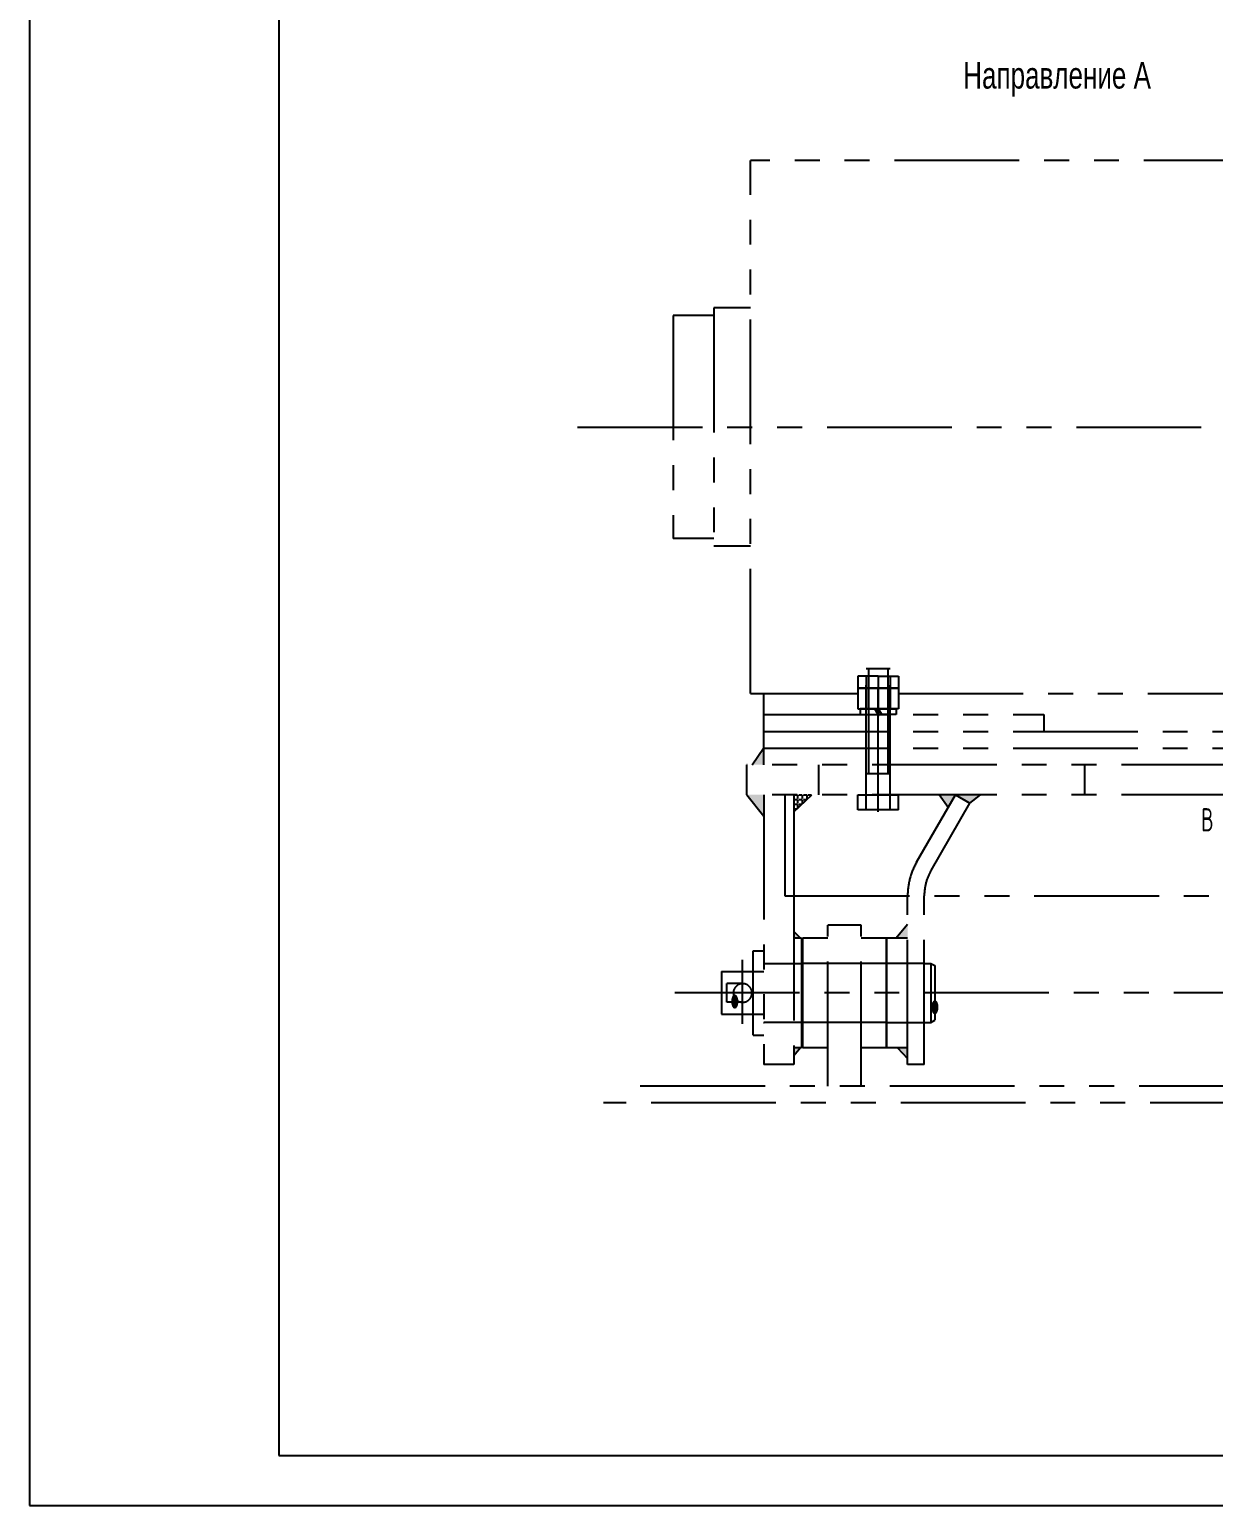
# Model space of a CAD drawing. Extents: x 0 to 6300, y -173 to 4455.
# Drawn here: x 0 to 1780, y 0 to 2219 of the extents above; entities that cross this region are included whole.
import ezdxf
from ezdxf.enums import TextEntityAlignment as Align

# ---------------------------------------------------------------- set-up
doc = ezdxf.new("R2010")
doc.units = 0
doc.header["$LTSCALE"] = 150
doc.header["$MEASUREMENT"] = 0
doc.linetypes.add('G', pattern=[2, 1.25, -0.25, 0.25, -0.25])
doc.linetypes.add('K', pattern=[2.5, 1.25, -0.25, 0.25, -0.25, 0.25, -0.25])
for name, color, linetype in [('01', 7, 'CONTINUOUS'), ('02', 1, 'CONTINUOUS'), ('05', 4, 'G'), ('07', 6, 'K')]:
    doc.layers.add(name, color=color, linetype=linetype)
doc.styles.get("Standard").update_dxf_attribs({"font": 'isocp.shx', "width": 0.707, "bigfont": 'intecad.shx'})

# ---------------------------------------------------------------- blocks, each defined once
blk = doc.blocks.new('*U341')
at = {"layer": '01'}
for p, q in [((-27.2, 9), (-27.2, 0)), ((0, 9), (-27.2, 9)), ((-27.2, 0), (0, 0)), ((0, 0), (-5.2, 9)), ((0, 9), (5.2, 0)), ((0, 9), (27.2, 9)), ((27.2, 0), (0, 0)), ((27.2, 9), (27.2, 0))]:
    blk.add_line(p, q, dxfattribs=at)
at = {"layer": '05'}
blk.add_line((0, 11.1), (0, -2.1), dxfattribs=at)
blk = doc.blocks.new('*U339')
at = {"layer": '01'}
for p, q in [((-31, 0), (-31, 30.4)), ((-31, 30.4), (0, 30.4)), ((0, 30.4), (0, 0)), ((-31, 18), (0, 18)), ((0, -30.4), (0, 0)), ((-31, 0), (-31, -30.4)), ((-31, -18), (0, -18)), ((-31, -30.4), (0, -30.4))]:
    blk.add_line(p, q, dxfattribs=at)
at = {"layer": '05'}
blk.add_line((-32.1, 0), (1.1, 0), dxfattribs=at)
blk = doc.blocks.new('*U340')
at = {"layer": '01'}
for p, q in [((-18, 0), (-18, 30.4)), ((-18, 30.4), (0, 30.4)), ((0, 30.4), (0, 0)), ((-18, 18), (0, 18)), ((0, -30.4), (0, 0)), ((-18, 0), (-18, -30.4)), ((-18, -18), (0, -18)), ((-18, -30.4), (0, -30.4))]:
    blk.add_line(p, q, dxfattribs=at)
at = {"layer": '05'}
blk.add_line((-19.1, 0), (1.1, 0), dxfattribs=at)
blk = doc.blocks.new('*U370')
at = {"layer": '01'}
for points in [[(25, 292), (25, 5)], [(25, 5), (415, 5)]]:
    blk.add_lwpolyline(points, dxfattribs=at)
at = {"layer": '02'}
for points in [[(0, 297), (0, 0)], [(0, 0), (420, 0)]]:
    blk.add_lwpolyline(points, dxfattribs=at)

msp = doc.modelspace()

# ---------------------------------------------------------------- hatches: boundary and pattern name
at = {"layer": '07', "linetype": 'K'}
h = msp.add_hatch(color=6, dxfattribs=at)
h.paths.add_polyline_path([(1103.68, 1138.67), (1086.59, 1113.67), (1103.68, 1113.67)])
h.paths.add_polyline_path([(1104.18, 1068.67), (1078.68, 1068.67), (1104.18, 1036.44)])
h = msp.add_hatch(dxfattribs=at)
h.set_pattern_fill('ANGLE', color=6, style=0)
h.set_pattern_definition([(180, (6232.598, 2360.283), (0, -6.985), [5.08, -1.905]), (270, (6232.598, 2360.283), (6.985, -4e-16), [5.08, -1.905])])
h.paths.add_polyline_path([(1176.09, 1068.67), (1149.18, 1068.67), (1149.18, 1043.12)])
h = msp.add_hatch(color=6, dxfattribs=at)
h.paths.add_polyline_path([(1429.67, 1068.67), (1392.31, 1068.67), (1413.96, 1056.17)])
h.paths.add_polyline_path([(1392.31, 1068.67), (1367.38, 1068.67), (1381.29, 1049.58)])
h = msp.add_hatch(color=6, dxfattribs=at)
h.paths.add_polyline_path([(1320.18, 672.16), (1320.18, 688.17), (1305.18, 688.17)])
h.paths.add_polyline_path([(1302.98, 853.17), (1320.18, 853.17), (1320.18, 873.4)])
h = msp.add_hatch(color=6, dxfattribs=at)
h.paths.add_polyline_path([(1159.18, 688.17), (1149.18, 688.17), (1149.18, 676.07)])
h.paths.add_polyline_path([(1149.18, 863.12), (1149.18, 853.17), (1159.18, 853.17)])

# ---------------------------------------------------------------- linework, layer by layer
at = {"layer": '07', "color": 6, "linetype": 'K'}
for p, q in [((2237.96, 2022.49), (1083.84, 2022.49)), ((1083.84, 1220.84), (1083.84, 2022.49)), ((1028.74, 1800.8), (1028.74, 1442.54)), ((1083.84, 1800.8), (1028.74, 1800.8)), ((967.59, 1789.2), (967.59, 1454.14)), ((1028.74, 1789.2), (967.59, 1789.2)), ((824.06, 1621.17), (2673.57, 1621.17)), ((1028.74, 1454.14), (967.59, 1454.14)), ((1083.84, 1442.54), (1028.74, 1442.54)), ((1257.98, 1046.17), (1257.98, 1258.67)), ((1257.98, 1258.67), (1293.98, 1258.67)), ((1261.58, 1258.67), (1261.58, 1100.67)), ((1275.98, 1043.1), (1275.98, 1262.22)), ((1290.38, 1258.67), (1290.38, 1100.67)), ((1293.98, 1046.17), (1293.98, 1258.67)), ((1083.84, 1220.84), (1245.58, 1220.84)), ((1103.68, 1220.84), (1103.68, 1113.67)), ((1306.37, 1220.84), (1880.93, 1220.84)), ((1103.68, 1189.11), (1524.75, 1189.11)), ((1524.75, 1189.11), (1524.75, 1163.67)), ((1103.68, 1163.67), (1829.18, 1163.67)), ((1086.59, 1113.67), (1103.68, 1138.67)), ((1103.68, 1138.67), (2298.18, 1138.67)), ((1829.18, 1113.67), (1078.68, 1113.67)), ((1078.68, 1068.67), (1078.68, 1113.67)), ((1186.68, 1068.67), (1186.68, 1113.67)), ((1586.68, 1068.67), (1586.68, 1113.67)), ((1257.98, 1100.67), (1293.98, 1100.67)), ((1829.18, 1068.67), (1078.68, 1068.67)), ((1078.68, 1068.67), (1104.18, 1036.44)), ((1104.18, 1068.67), (1104.18, 662.93)), ((1135.68, 1068.67), (1135.68, 916.67)), ((1149.18, 1043.12), (1176.09, 1068.67)), ((1149.18, 1068.67), (1149.18, 916.67)), ((1245.58, 1046.17), (1245.58, 1068.67)), ((1245.58, 1068.67), (1306.37, 1068.67)), ((1306.37, 1046.17), (1306.37, 1068.67)), ((1333.71, 967.17), (1392.31, 1068.67)), ((1381.29, 1049.58), (1367.38, 1068.67)), ((1392.31, 1068.67), (1413.96, 1056.17)), ((1413.96, 1056.17), (1429.67, 1068.67)), ((1306.37, 1046.17), (1245.58, 1046.17)), ((1355.36, 954.67), (1413.96, 1056.17)), ((1135.68, 916.67), (2139.93, 916.67)), ((1149.18, 916.67), (1149.18, 662.93)), ((1320.18, 662.93), (1320.18, 916.67)), ((1345.18, 662.93), (1345.18, 916.67)), ((1200.18, 630.67), (1200.18, 872.67)), ((1250.18, 872.67), (1200.18, 872.67)), ((1250.18, 630.67), (1250.18, 872.67)), ((1320.18, 873.4), (1302.98, 853.17)), ((1159.18, 853.17), (1149.18, 863.12)), ((1160.68, 853.17), (1149.18, 853.17)), ((1160.68, 853.17), (1160.68, 688.17)), ((1162.18, 853.17), (1162.18, 688.17)), ((1200.18, 853.17), (1162.18, 853.17)), ((1288.18, 853.17), (1250.18, 853.17)), ((1288.18, 853.17), (1288.18, 688.17)), ((1288.68, 853.17), (1288.68, 688.17)), ((1320.18, 853.17), (1288.68, 853.17)), ((1088.18, 802.67), (1088.18, 834.17)), ((1088.18, 834.17), (1104.18, 834.17)), ((1040.18, 802.67), (1104.18, 802.67)), ((1040.18, 802.67), (1040.18, 738.67)), ((1072.18, 724.47), (1072.18, 820.67)), ((1088.18, 738.67), (1088.18, 802.67)), ((1104.18, 815.17), (1160.68, 815.17)), ((1288.68, 815.17), (1160.68, 815.17)), ((1288.18, 815.17), (1162.18, 815.17)), ((1345.18, 815.17), (1288.68, 815.17)), ((1345.18, 815.17), (1355.18, 815.17)), ((1355.18, 815.17), (1361.18, 811.7)), ((1355.18, 815.17), (1355.18, 726.17)), ((1361.18, 811.7), (1361.18, 729.63)), ((1072.18, 784.67), (1048.53, 784.67)), ((1048.53, 756.67), (1048.53, 784.67)), ((2657.69, 770.67), (959.36, 770.67)), ((1072.18, 756.67), (1048.53, 756.67)), ((1040.18, 738.67), (1104.18, 738.67)), ((1088.18, 707.17), (1088.18, 738.67)), ((1160.68, 726.17), (1104.18, 726.17)), ((1288.68, 726.17), (1160.68, 726.17)), ((1288.18, 726.17), (1162.18, 726.17)), ((1288.68, 726.17), (1345.18, 726.17)), ((1345.18, 726.17), (1355.18, 726.17)), ((1355.18, 726.17), (1361.18, 729.63)), ((1088.18, 707.17), (1104.18, 707.17)), ((1159.18, 688.17), (1149.18, 676.07)), ((1160.68, 688.17), (1149.18, 688.17)), ((1200.18, 688.17), (1162.18, 688.17)), ((1288.18, 688.17), (1250.18, 688.17)), ((1320.18, 688.17), (1288.68, 688.17)), ((1305.18, 688.17), (1320.18, 672.16)), ((1149.18, 662.93), (1104.18, 662.93)), ((1345.18, 662.93), (1320.18, 662.93)), ((2980.79, 630.67), (917.36, 630.67)), ((2997.27, 605.67), (862.88, 605.67))]:
    msp.add_line(p, q, dxfattribs=at)
for centre, radius, start, end in [((1421.18, 916.67), 101, 150, 180), ((1421.18, 916.67), 76, 150, 180), ((1105.18, 816.17), 1, 180, 270), ((1072.18, 770.67), 14, 90, 270), ((1072.18, 770.67), 14, 270, 90), ((1105.18, 725.17), 1, 90, 180)]:
    msp.add_arc(centre, radius, start, end, dxfattribs=at)

# ---------------------------------------------------------------- block references
at = {"layer": '01', "xscale": 15, "yscale": 15, "zscale": 15}
msp.add_blockref('*U370', (0, 0), dxfattribs=at)
at = {"layer": '07', "color": 6, "linetype": 'K', "rotation": 270}
for name, p in [('*U340', (1275.98, 1229.11)), ('*U339', (1275.98, 1198.11))]:
    msp.add_blockref(name, p, dxfattribs=at)
at = {"layer": '07', "color": 6, "linetype": 'K'}
msp.add_blockref('*U341', (1275.98, 1189.11), dxfattribs=at)

# ---------------------------------------------------------------- texts
at = {"layer": '01', "insert": (1403.83, 2170.55), "char_height": 40, "attachment_point": 1}
msp.add_mtext('{\\fArial|b0|i0|c204|p34;\\W0.7;\\C3;Направление А}', dxfattribs=at)
at = {"layer": '01', "insert": (1761.46, 1048.52), "char_height": 35, "width": 8.94, "attachment_point": 1}
msp.add_mtext('B', dxfattribs=at)
at = {"layer": '07', "color": 6, "linetype": 'K', "width": 0.605172}
for p, p2 in [((1054.35, 746.67), (1066.35, 746.67)), ((1355.18, 738.1), (1367.18, 738.1))]:
    msp.add_text('\\M+5A1F1', height=20, dxfattribs=at).set_placement(p, p2, align=Align.FIT)

doc.saveas('drawing.dxf')
